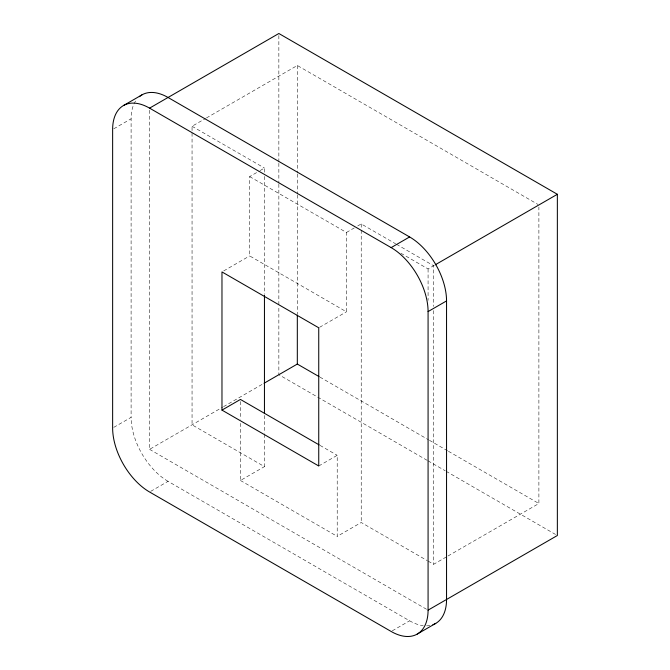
<?xml version="1.0" encoding="UTF-8"?>
<svg xmlns="http://www.w3.org/2000/svg" width="670" height="670" viewBox="0 0 670 670"><rect width="100%" height="100%" fill="white"/><g stroke="black" fill="none" stroke-linecap="round" stroke-linejoin="round"><path stroke-width="0.5" stroke-dasharray="3.35 2.51" d="M113.791 128.799L131.102 118.799A52.235 30.158 60 0 1 136.621 99.562M264.449 434.26L264.449 466.621L192.055 424.83L192.055 126.27L205.548 118.473M206.452 117.954L297.321 65.493L537.985 204.434M249.675 176.595L346.449 232.465L346.449 311.801L249.675 255.923L249.675 176.595L259.231 171.076M260.102 170.574L264.449 168.061L264.449 172.24M223.73 270.906L249.675 255.923M346.449 232.465L354.271 227.951M357.747 225.941L361.222 223.939L395.61 243.788M113.791 427.359L131.102 417.36L131.102 118.799M319.623 327.287L346.449 311.801M400.953 253.268L428.08 268.93L434.411 265.278M149.577 110.232L149.577 449.352L222.8 407.075M223.546 406.648L263.134 383.793M150.725 491.336L168.044 481.336L409.613 620.805A52.235 30.158 60 0 0 423.206 625.663M240.438 423.348L240.438 480.482L264.449 466.621M318.744 465.985L337.211 455.324L337.211 536.36L361.222 522.5L427.284 560.639M428.189 561.159L433.624 564.291L447.116 556.502M448.012 555.983L538.889 503.513L538.889 207.047M392.293 630.805L409.613 620.805M192.055 126.27L264.449 168.061M396.514 244.316L433.624 265.739L433.624 306.45M319.942 377.109L428.515 439.788M429.42 440.316L447.51 450.759M448.414 451.279L538.889 503.513M427.15 460.332L278.854 374.714L278.854 306.676M428.055 460.851L445.232 470.767M446.136 471.295L555.547 534.459M320.034 445.399L337.211 455.324M240.438 480.482L337.211 536.36M149.577 449.352L427.175 609.625M433.624 310.62L433.624 564.291M428.08 268.93L428.08 300.336M361.222 223.939L361.222 229.157M361.222 230.204L361.222 522.5M297.321 65.493L297.321 173.011M297.321 174.058L297.321 193.89M297.321 194.936L297.321 313.945M278.854 35.594L278.854 162.24M278.854 163.287L278.854 183.17M278.854 184.217L278.854 305.629M264.449 176.419L264.449 294.381M264.449 415.475L264.449 433.222M240.438 401.523L240.438 419.185M168.044 481.336A52.235 30.158 60 0 1 131.102 417.36M429.822 625.529A52.235 30.158 60 0 1 426.572 625.839"/><path stroke-width="1" d="M123.456 105.55L141.923 94.889M149.577 108.138L278.854 33.5L557.356 194.292L557.356 535.506L428.08 610.144A52.235 30.158 60 0 1 391.146 631.467L149.577 492.006A52.235 30.158 60 0 1 112.635 428.029L112.635 129.469A52.235 30.158 60 0 1 149.577 108.138L391.146 247.607A52.235 30.158 60 0 1 428.08 311.584L428.08 610.144M391.146 247.607L409.613 236.946A52.235 30.158 60 0 1 446.547 300.922L446.547 599.482A52.235 30.158 60 0 1 432.895 624.708M435.316 264.759L557.356 194.292M264.03 383.274L297.321 364.053L319.037 376.582M221.971 410.107L318.744 465.985L318.744 327.789L221.971 271.92L221.971 410.107L240.438 399.446L319.129 444.88M428.08 311.584L446.547 300.922M417.259 634.055L435.726 623.393M409.613 236.946L168.044 97.477A52.235 30.158 60 0 0 139.368 96.689M297.321 314.984L297.321 364.053M264.449 295.42L264.449 413.382"/></g></svg>
